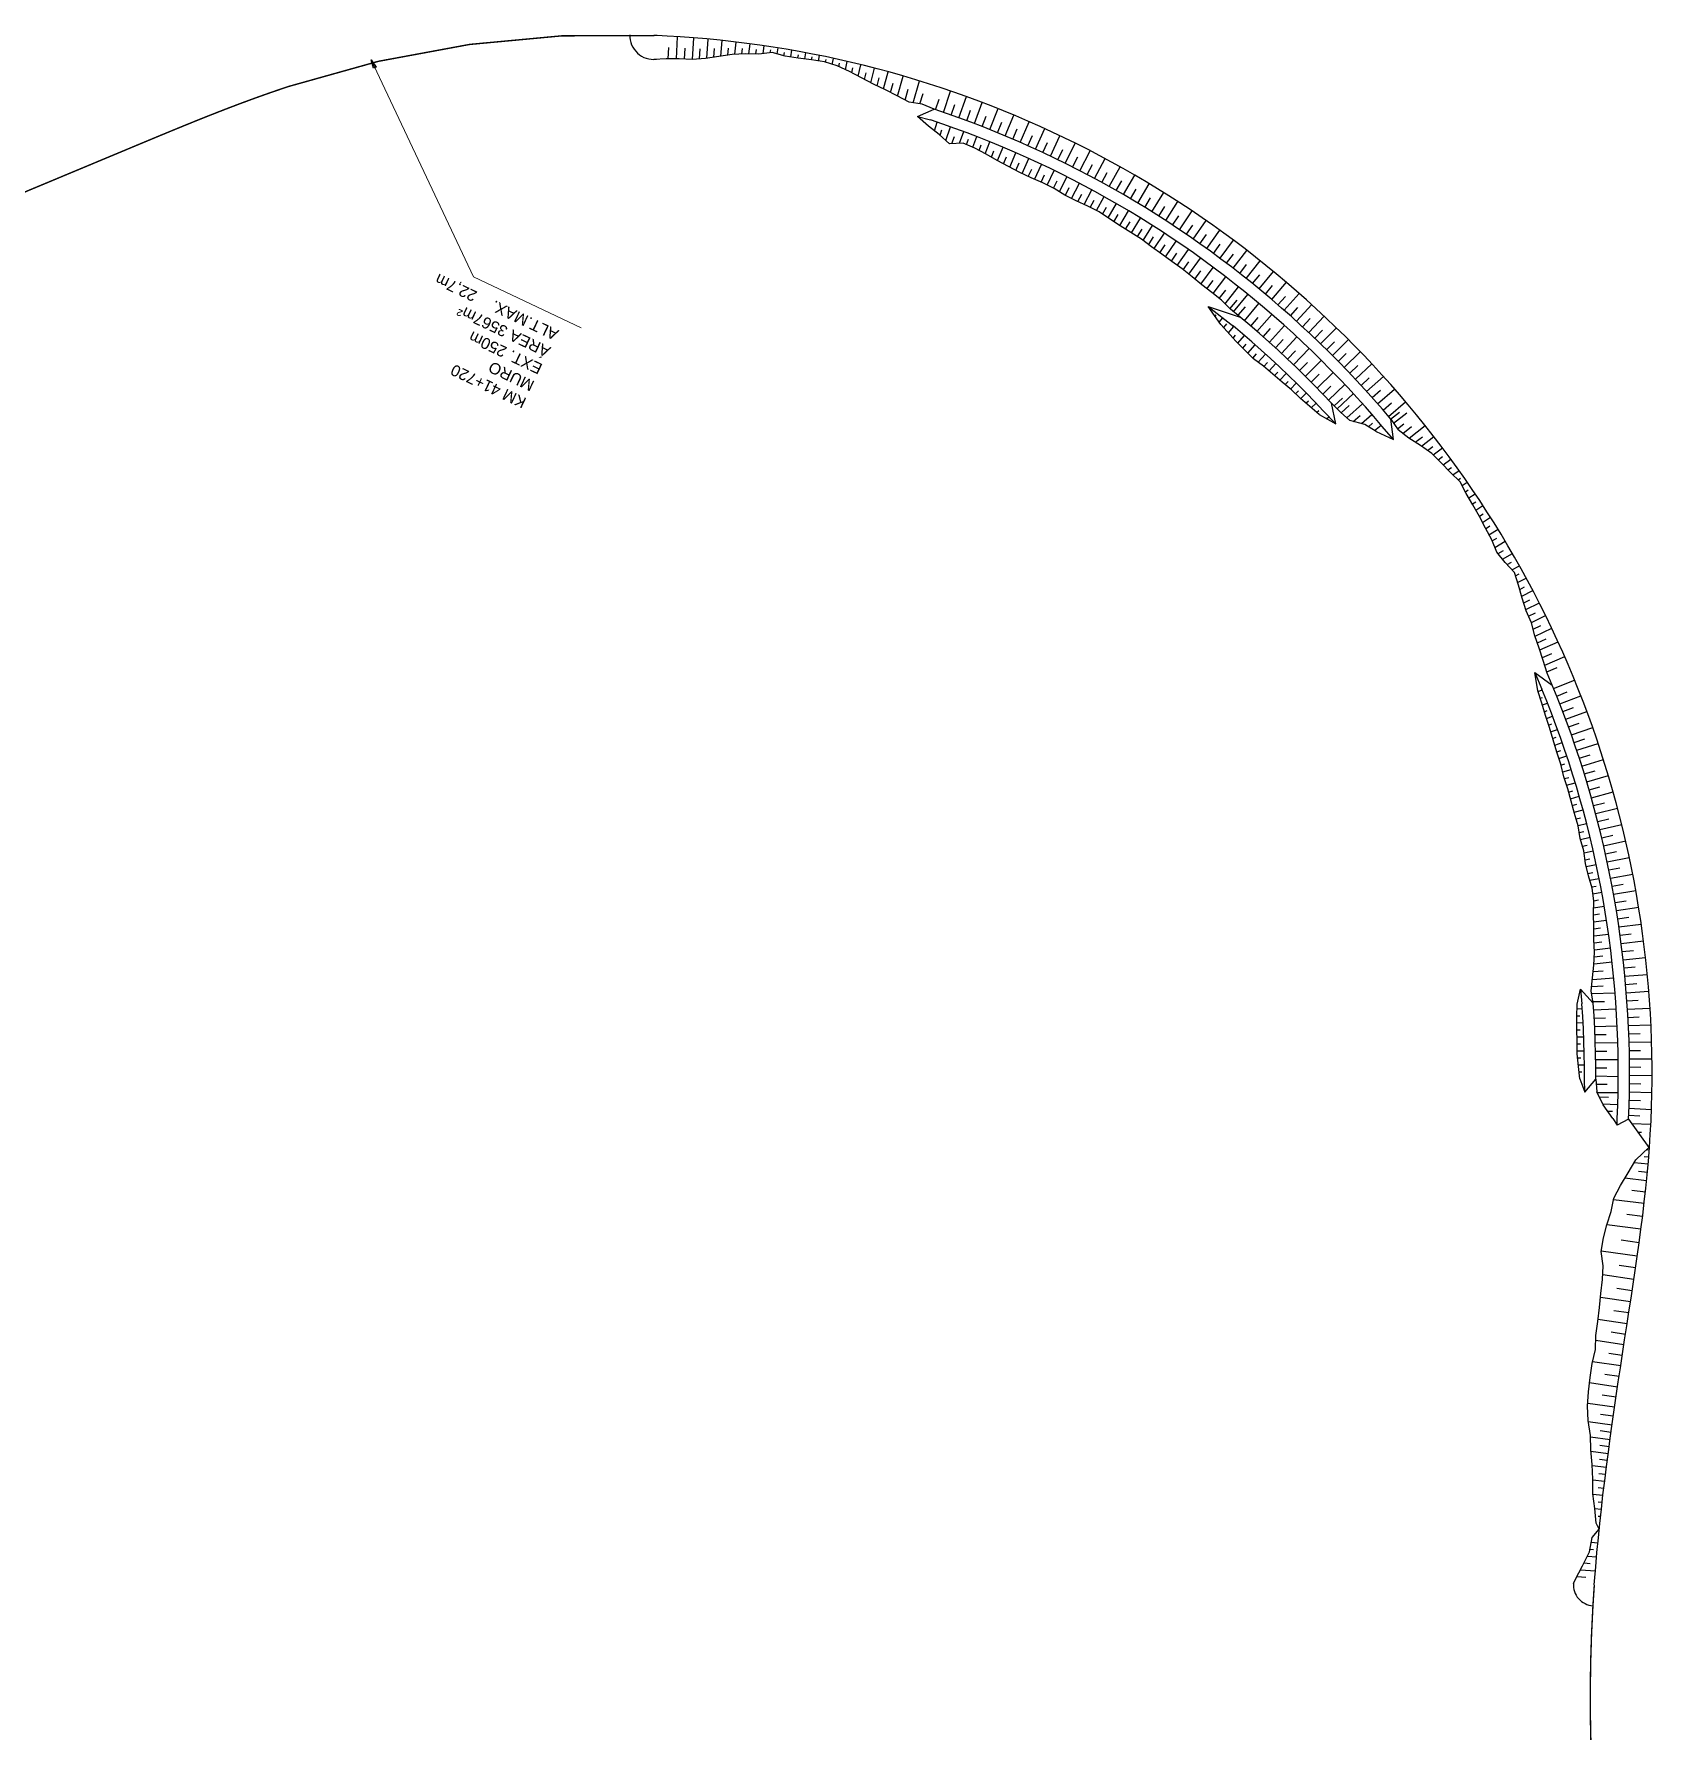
# Model space of a CAD drawing. Header units: metres. Extents: x 288738 to 324331, y 7399322 to 7465117.
# Drawn here: x 320082 to 320657, y 7425577 to 7426179 of the extents above; entities that cross this region are included whole.
import ezdxf

# ---------------------------------------------------------------- set-up
doc = ezdxf.new("R2010")
doc.units = ezdxf.units.M
doc.header["$LTSCALE"] = 10
for name, color, linetype in [('F-HZ-ATERRO-TALUDE', 110, 'Continuous'), ('F-HZ-MUROS', 210, 'Continuous'), ('F-HZ-PIANO-CORTE', 10, 'Continuous'), ('F-HZ-TALUDE', 2, 'Continuous')]:
    doc.layers.add(name, color=color, linetype=linetype)
doc.layers.add('U-HZ-TEXTO-MUROS', color=2, linetype='Continuous', lineweight=0)
doc.styles.add('ARIAL', font='arial.ttf')
doc.styles.add('DIM', font='arial.ttf', dxfattribs={"width": 0.8})
doc.dimstyles.new('U-1_2000', dxfattribs={"dimscale": 2, "dimtxt": 1.5, "dimasz": 0.75, "dimexe": 0.75, "dimexo": 0.75, "dimgap": 0.25, "dimtad": 1, "dimzin": 4, "dimtxsty": 'DIM', "dimblk": 'ARCHTICK', "dimcen": 0.7, "dimdle": 0.75, "dimclrd": 256, "dimclre": 256, "dimclrt": 256, "dimaunit": 1, "dimadec": 3, "dimazin": 2, "dimtfac": 1, "dimtofl": 0, "dimtmove": 0, "dimatfit": 3, "dimldrblk": 'CLOSEDBLANK', "dimfxl": 0, "dimtolj": 1, "dimtzin": 0, "dimlwd": -1, "dimlwe": -1, "dimarcsym": 0})

# ---------------------------------------------------------------- blocks, each defined once
blk = doc.blocks.new('_ArchTick')
at = {"color": 0, "linetype": 'ByBlock', "const_width": 0.15}
blk.add_lwpolyline([(-0.5, -0.5), (0.5, 0.5)], dxfattribs=at)

msp = doc.modelspace()

# ---------------------------------------------------------------- linework, layer by layer
at = {"layer": 'F-HZ-ATERRO-TALUDE', "linetype": 'Continuous', "lineweight": -3}
for p, q in [((320655.467, 7425780.829), (320653.843, 7425780.977)), ((320655.661, 7425783.321), (320654.604, 7425783.412)), ((320655.26, 7425778.337), (320650.262, 7425778.818)), ((320654.998, 7425775.417), (320651.798, 7425775.743)), ((320654.712, 7425772.499), (320646.938, 7425773.332)), ((320654.288, 7425768.431), (320649.524, 7425768.974)), ((320653.832, 7425764.366), (320643.003, 7425765.671)), ((320652.702, 7425755.263), (320640.577, 7425756.872)), ((320653.283, 7425759.813), (320647.643, 7425760.529)), ((320652.056, 7425750.474), (320645.721, 7425751.348)), ((320651.385, 7425745.687), (320638.625, 7425747.504)), ((320650.172, 7425737.401), (320639.127, 7425739.038)), ((320650.784, 7425741.543), (320644.995, 7425742.386)), ((320649.575, 7425733.42), (320644.179, 7425734.23)), ((320648.972, 7425729.44), (320638.359, 7425731.048)), ((320648.382, 7425725.558), (320643.14, 7425726.356)), ((320647.789, 7425721.676), (320637.438, 7425723.255)), ((320646.652, 7425714.206), (320636.692, 7425715.721)), ((320647.22, 7425717.941), (320642.103, 7425718.721)), ((320645.521, 7425706.741), (320635.567, 7425708.239)), ((320646.086, 7425710.474), (320641.264, 7425711.204)), ((320644.961, 7425702.999), (320639.947, 7425703.747)), ((320644.405, 7425699.255), (320634.422, 7425700.73)), ((320643.878, 7425695.676), (320638.953, 7425696.395)), ((320643.359, 7425692.095), (320633.808, 7425693.471)), ((320642.905, 7425688.923), (320638.366, 7425689.568)), ((320642.455, 7425685.75), (320633.992, 7425686.936)), ((320642.095, 7425683.158), (320638.273, 7425683.686)), ((320641.738, 7425680.565), (320634.823, 7425681.508)), ((320641.404, 7425678.088), (320638.143, 7425678.526)), ((320641.072, 7425675.61), (320634.969, 7425676.416)), ((320640.427, 7425670.652), (320635.368, 7425671.297)), ((320640.748, 7425673.131), (320637.961, 7425673.493)), ((320639.805, 7425665.69), (320635.633, 7425666.202)), ((320640.115, 7425668.171), (320637.812, 7425668.459)), ((320639.209, 7425660.726), (320635.663, 7425661.141)), ((320639.506, 7425663.208), (320637.569, 7425663.44)), ((320638.641, 7425655.758), (320636.397, 7425656.008)), ((320638.925, 7425658.242), (320637.479, 7425658.407)), ((320638.372, 7425653.273), (320637.502, 7425653.367))]:
    msp.add_line(p, q, dxfattribs=at)
at = {"layer": 'F-HZ-MUROS', "const_width": 0.5}
for points in [[(320061.881, 7426116.278, 0.0010387), (320067.602, 7426118.629, 0.0005634), (320071.317, 7426120.17, 0.0002817), (320078.711, 7426123.252), (320087.21, 7426126.8), (320117.91, 7426139.614, -0.0002614), (320125.281, 7426142.686, -0.0005229), (320128.949, 7426144.208, -0.0010457), (320135.061, 7426146.722, -0.001307), (320139.937, 7426148.701, -0.0018291), (320145.789, 7426151.033, -0.0020897), (320150.902, 7426153.024, -0.002609), (320156.644, 7426155.199, -0.0028673), (320161.866, 7426157.111, -0.0033794), (320167.555, 7426159.114, -0.0036324), (320172.849, 7426160.895, -0.0902469), (320302.547, 7426178.911, -0.0902469)], [(320648.01, 7425406.67), (320640.496, 7425491.344, -0.0003145), (320639.324, 7425504.643, -0.0006289), (320638.748, 7425511.32, -0.0012577), (320637.83, 7425522.461, -0.001572), (320637.144, 7425531.411, -0.0021996), (320636.4, 7425542.171, -0.0025126), (320635.836, 7425551.628, -0.0031354), (320635.322, 7425562.257, -0.0034444), (320634.98, 7425571.971, -0.0040545), (320634.767, 7425582.548, -0.0043544), (320634.734, 7425592.431, -0.0130348), (320635.626, 7425620.763, -0.0036488), (320636.162, 7425629.027, -0.0036488)]]:
    msp.add_lwpolyline(points, format="xyb", dxfattribs=at)
at = {"layer": 'F-HZ-PIANO-CORTE'}
for p, q in [((320310.32, 7426170.633), (320310.714, 7426178.492)), ((320315.985, 7426170.382), (320316.496, 7426178.093)), ((320321.061, 7426170.834), (320321.61, 7426177.657)), ((320326.062, 7426171.608), (320326.586, 7426177.165)), ((320307.432, 7426170.669), (320307.6, 7426174.666)), ((320313.153, 7426170.523), (320313.379, 7426174.411)), ((320318.519, 7426170.591), (320318.786, 7426174.234)), ((320323.557, 7426171.223), (320323.828, 7426174.319)), ((320328.574, 7426171.984), (320328.823, 7426174.438)), ((320331.083, 7426172.252), (320331.555, 7426176.606)), ((320333.582, 7426172.358), (320333.809, 7426174.329)), ((320336.077, 7426172.397), (320336.515, 7426175.98)), ((320338.569, 7426172.37), (320338.781, 7426174.006)), ((320341.093, 7426172.546), (320341.467, 7426175.286)), ((320343.643, 7426172.85), (320343.791, 7426173.884)), ((320346.095, 7426172.442), (320346.409, 7426174.526)), ((320348.504, 7426171.762), (320348.69, 7426172.944)), ((320350.951, 7426171.335), (320351.34, 7426173.699)), ((320353.406, 7426170.96), (320353.604, 7426172.114)), ((320355.867, 7426170.614), (320356.259, 7426172.806)), ((320358.33, 7426170.266), (320358.523, 7426171.303)), ((320360.784, 7426169.865), (320361.166, 7426171.846)), ((320363.229, 7426169.413), (320363.422, 7426170.38)), ((320365.617, 7426168.688), (320366.059, 7426170.82)), ((320367.983, 7426167.868), (320368.242, 7426169.076)), ((320370.286, 7426166.787), (320370.939, 7426169.728)), ((320372.576, 7426165.682), (320372.975, 7426167.42)), ((320374.849, 7426164.535), (320375.803, 7426168.569)), ((320377.108, 7426163.369), (320377.668, 7426165.667)), ((320379.354, 7426162.181), (320380.65, 7426167.346)), ((320383.861, 7426159.961), (320385.481, 7426166.057)), ((320381.606, 7426161.051), (320382.337, 7426163.879)), ((320386.342, 7426158.708), (320387.246, 7426162.009)), ((320388.809, 7426157.44), (320390.817, 7426164.553)), ((320391.492, 7426155.992), (320392.613, 7426159.839)), ((320394.31, 7426155.031), (320396.644, 7426162.801)), ((320405.074, 7426151.642), (320407.619, 7426159.226)), ((320396.759, 7426154.682), (320397.895, 7426158.37)), ((320402.296, 7426152.586), (320403.537, 7426156.389)), ((320407.844, 7426150.677), (320409.148, 7426154.458)), ((320410.609, 7426149.696), (320413.28, 7426157.237)), ((320416.108, 7426147.651), (320418.903, 7426155.146)), ((320421.575, 7426145.52), (320424.494, 7426152.968)), ((320401.885, 7426145.149), (320402.887, 7426148.161)), ((320413.361, 7426148.682), (320414.728, 7426152.441)), ((320418.847, 7426146.601), (320420.276, 7426150.337)), ((320424.296, 7426144.425), (320425.786, 7426148.137)), ((320427.007, 7426143.305), (320430.05, 7426150.704)), ((320432.403, 7426141), (320435.568, 7426148.348)), ((320403.944, 7426143.51), (320404.598, 7426145.431)), ((320405.938, 7426141.722), (320407.609, 7426146.517)), ((320408.143, 7426140.569), (320409.052, 7426143.121)), ((320410.808, 7426140.695), (320412.307, 7426144.807)), ((320413.281, 7426140.26), (320413.964, 7426142.094)), ((320415.549, 7426139.272), (320416.982, 7426143.032)), ((320419.942, 7426136.943), (320421.631, 7426141.193)), ((320429.708, 7426142.16), (320431.26, 7426145.847)), ((320435.085, 7426139.812), (320436.698, 7426143.472)), ((320437.758, 7426138.603), (320441.044, 7426145.897)), ((320440.424, 7426137.38), (320442.097, 7426141.013)), ((320443.075, 7426136.123), (320446.482, 7426143.361)), ((320417.761, 7426138.14), (320418.535, 7426140.129)), ((320422.115, 7426135.735), (320423.029, 7426137.989)), ((320424.284, 7426134.529), (320426.254, 7426139.288)), ((320426.48, 7426133.398), (320427.516, 7426135.851)), ((320428.669, 7426132.257), (320430.848, 7426137.314)), ((320433.018, 7426129.927), (320435.414, 7426135.277)), ((320445.718, 7426134.851), (320447.452, 7426138.456)), ((320448.353, 7426133.56), (320451.879, 7426140.741)), ((320450.972, 7426132.24), (320452.765, 7426135.816)), ((320453.585, 7426130.906), (320457.23, 7426138.027)), ((320458.773, 7426128.167), (320462.536, 7426135.227)), ((320430.836, 7426131.073), (320431.985, 7426133.687)), ((320435.226, 7426128.845), (320436.456, 7426131.54)), ((320437.472, 7426127.848), (320439.951, 7426133.177)), ((320439.752, 7426126.919), (320440.981, 7426129.512)), ((320441.972, 7426125.862), (320444.459, 7426131.014)), ((320446.281, 7426123.484), (320448.936, 7426128.788)), ((320456.186, 7426129.549), (320458.038, 7426133.094)), ((320461.354, 7426126.772), (320463.264, 7426130.286)), ((320463.918, 7426125.348), (320467.798, 7426132.344)), ((320469.019, 7426122.449), (320473.015, 7426129.38)), ((320444.169, 7426124.757), (320445.437, 7426127.336)), ((320448.388, 7426122.206), (320449.777, 7426124.931)), ((320450.577, 7426121.09), (320453.382, 7426126.5)), ((320455.019, 7426118.979), (320457.796, 7426124.151)), ((320466.473, 7426123.905), (320468.442, 7426127.387)), ((320471.547, 7426120.96), (320473.573, 7426124.409)), ((320474.066, 7426119.457), (320478.176, 7426126.321)), ((320479.066, 7426116.388), (320483.289, 7426123.182)), ((320452.778, 7426119.998), (320454.186, 7426122.667)), ((320457.247, 7426117.929), (320458.618, 7426120.441)), ((320459.454, 7426116.84), (320462.176, 7426121.74)), ((320461.562, 7426115.569), (320462.957, 7426118.04)), ((320463.6, 7426114.18), (320466.523, 7426119.269)), ((320476.575, 7426117.936), (320478.658, 7426121.351)), ((320481.549, 7426114.826), (320483.689, 7426118.205)), ((320484.018, 7426113.241), (320488.353, 7426119.964)), ((320465.646, 7426112.809), (320467.163, 7426115.408)), ((320467.693, 7426111.445), (320470.834, 7426116.737)), ((320469.79, 7426110.166), (320471.382, 7426112.804)), ((320471.887, 7426108.887), (320475.108, 7426114.143)), ((320476.006, 7426106.211), (320479.345, 7426111.488)), ((320486.472, 7426111.634), (320488.668, 7426114.977)), ((320488.917, 7426110.013), (320493.364, 7426116.664)), ((320491.345, 7426108.366), (320493.595, 7426111.673)), ((320493.76, 7426106.701), (320498.316, 7426113.277)), ((320473.961, 7426107.572), (320475.595, 7426110.196)), ((320477.982, 7426104.744), (320479.715, 7426107.441)), ((320479.961, 7426103.288), (320483.544, 7426108.774)), ((320483.986, 7426100.335), (320487.774, 7426105.955)), ((320496.166, 7426105.023), (320498.471, 7426108.292)), ((320498.551, 7426103.315), (320503.215, 7426109.814)), ((320500.926, 7426101.593), (320503.285, 7426104.823)), ((320503.288, 7426099.854), (320508.06, 7426106.274)), ((320481.979, 7426101.817), (320483.822, 7426104.595)), ((320486.032, 7426098.815), (320487.977, 7426101.656)), ((320488.099, 7426097.33), (320492.055, 7426103.014)), ((320492.256, 7426094.173), (320496.398, 7426099.936)), ((320505.631, 7426098.089), (320508.044, 7426101.279)), ((320507.965, 7426096.311), (320512.843, 7426102.652)), ((320512.583, 7426092.693), (320517.566, 7426098.951)), ((320490.208, 7426095.794), (320492.221, 7426098.64)), ((320494.375, 7426092.438), (320496.516, 7426095.367)), ((320496.464, 7426090.665), (320500.905, 7426096.641)), ((320500.823, 7426087.421), (320505.333, 7426093.291)), ((320510.282, 7426094.512), (320512.748, 7426097.662)), ((320514.874, 7426090.86), (320517.391, 7426093.969)), ((320517.144, 7426089.003), (320522.23, 7426095.178)), ((320498.643, 7426089.042), (320500.883, 7426092.007)), ((320503.023, 7426085.647), (320505.318, 7426088.584)), ((320505.089, 7426083.707), (320509.879, 7426089.733)), ((320508.062, 7426080.888), (320513.205, 7426087.016)), ((320519.401, 7426087.129), (320521.97, 7426090.195)), ((320521.648, 7426085.242), (320526.836, 7426091.332)), ((320526.082, 7426081.4), (320531.37, 7426087.403)), ((320500.028, 7426081.368), (320500.338, 7426081.74)), ((320506.805, 7426081.939), (320509.319, 7426085.057)), ((320509.731, 7426079.629), (320512.328, 7426082.67)), ((320511.951, 7426077.715), (320517.094, 7426083.843)), ((320523.87, 7426083.327), (320526.489, 7426086.351)), ((320528.279, 7426079.457), (320530.948, 7426082.437)), ((320530.456, 7426077.49), (320535.843, 7426083.404)), ((320501.521, 7426079.283), (320501.933, 7426079.771)), ((320503.009, 7426077.207), (320504.276, 7426078.687)), ((320504.6, 7426075.264), (320505.727, 7426076.559)), ((320506.261, 7426073.408), (320508.151, 7426075.683)), ((320514.193, 7426075.826), (320516.79, 7426078.868)), ((320516.413, 7426073.913), (320521.661, 7426079.951)), ((320518.618, 7426071.982), (320521.268, 7426074.978)), ((320520.812, 7426070.037), (320526.162, 7426075.985)), ((320532.621, 7426075.511), (320535.339, 7426078.446)), ((320534.768, 7426073.513), (320540.253, 7426079.336)), ((320539.016, 7426069.465), (320544.596, 7426075.197)), ((320507.929, 7426071.543), (320508.783, 7426072.555)), ((320509.618, 7426069.709), (320511.973, 7426072.459)), ((320511.352, 7426067.935), (320512.577, 7426069.343)), ((320513.111, 7426066.192), (320515.748, 7426069.181)), ((320522.983, 7426068.068), (320525.683, 7426071.018)), ((320525.139, 7426066.082), (320530.591, 7426071.937)), ((320536.898, 7426071.494), (320539.664, 7426074.384)), ((320541.111, 7426067.412), (320543.925, 7426070.254)), ((320543.191, 7426065.344), (320548.866, 7426070.982)), ((320514.884, 7426064.47), (320516.253, 7426065.997)), ((320516.858, 7426062.97), (320519.476, 7426065.849)), ((320518.861, 7426061.496), (320520.093, 7426062.832)), ((320527.283, 7426064.083), (320530.034, 7426066.987)), ((320529.403, 7426062.059), (320534.955, 7426067.819)), ((320531.509, 7426060.02), (320534.309, 7426062.876)), ((320533.602, 7426057.968), (320539.252, 7426063.632)), ((320545.26, 7426063.264), (320548.121, 7426066.06)), ((320547.303, 7426061.158), (320553.071, 7426066.702)), ((320520.716, 7426059.86), (320523.156, 7426062.464)), ((320522.588, 7426058.239), (320523.783, 7426059.496)), ((320524.495, 7426056.651), (320526.787, 7426059.027)), ((320535.67, 7426055.89), (320538.519, 7426058.698)), ((320537.724, 7426053.799), (320543.47, 7426059.365)), ((320549.334, 7426059.042), (320552.241, 7426061.789)), ((320551.349, 7426056.91), (320557.208, 7426062.357)), ((320553.341, 7426054.756), (320556.293, 7426057.455)), ((320555.321, 7426052.592), (320561.27, 7426057.941)), ((320526.402, 7426055.061), (320527.492, 7426056.174)), ((320528.311, 7426053.468), (320530.368, 7426055.538)), ((320530.1, 7426051.752), (320531.118, 7426052.761)), ((320531.862, 7426050.008), (320533.899, 7426051.998)), ((320539.765, 7426051.695), (320542.662, 7426054.453)), ((320541.779, 7426049.566), (320547.62, 7426055.032)), ((320544.861, 7426046.408), (320550.702, 7426051.875)), ((320557.281, 7426050.409), (320560.277, 7426053.059)), ((320559.221, 7426048.209), (320565.258, 7426053.458)), ((320533.781, 7426048.414), (320534.71, 7426049.309)), ((320535.692, 7426046.808), (320537.374, 7426048.402)), ((320537.578, 7426045.172), (320538.335, 7426045.879)), ((320543.82, 7426047.461), (320546.717, 7426050.22)), ((320546.243, 7426045.043), (320549.139, 7426047.654)), ((320548.305, 7426043.198), (320553.913, 7426048.173)), ((320561.15, 7426045.998), (320564.19, 7426048.598)), ((320563.053, 7426043.766), (320569.176, 7426048.915)), ((320563.865, 7426042.813), (320566.948, 7426045.289)), ((320564.925, 7426041.314), (320569.584, 7426044.997)), ((320541.129, 7426042.915), (320541.913, 7426043.649)), ((320550.579, 7426041.937), (320553.076, 7426044.12)), ((320553.471, 7426041.192), (320557.22, 7426044.423)), ((320555.965, 7426040.076), (320557.408, 7426041.302)), ((320558.186, 7426038.711), (320560.474, 7426040.626)), ((320566.338, 7426039.298), (320568.593, 7426041.056)), ((320568.237, 7426037.658), (320571.319, 7426040.133)), ((320570.405, 7426035.967), (320576.119, 7426040.484)), ((320572.59, 7426034.564), (320575.129, 7426036.542)), ((320574.772, 7426033.144), (320579.21, 7426036.554)), ((320576.892, 7426031.662), (320578.812, 7426033.116)), ((320578.929, 7426030.105), (320582.248, 7426032.583)), ((320580.734, 7426028.365), (320582.24, 7426029.472)), ((320582.5, 7426026.589), (320585.232, 7426028.571)), ((320584.201, 7426024.761), (320585.452, 7426025.655)), ((320585.965, 7426022.972), (320588.161, 7426024.519)), ((320587.793, 7426021.22), (320588.7, 7426021.849)), ((320589.216, 7426019.183), (320591.036, 7426020.428)), ((320590.378, 7426016.97), (320591.416, 7426017.67)), ((320591.614, 7426014.811), (320593.854, 7426016.298)), ((320592.877, 7426012.672), (320594.062, 7426013.447)), ((320594.125, 7426010.526), (320596.617, 7426012.131)), ((320595.37, 7426008.379), (320596.676, 7426009.208)), ((320596.459, 7426006.137), (320599.323, 7426007.926)), ((320597.544, 7426003.897), (320599.102, 7426004.856)), ((320598.741, 7426001.729), (320601.972, 7426003.686)), ((320599.902, 7425999.541), (320601.59, 7426000.548)), ((320600.885, 7425997.251), (320604.564, 7425999.41)), ((320602.027, 7425995.058), (320603.933, 7425996.159)), ((320603.581, 7425993.101), (320607.097, 7425995.099)), ((320605.202, 7425991.175), (320606.772, 7425992.053)), ((320606.927, 7425989.3), (320609.572, 7425990.755)), ((320608.178, 7425987.158), (320609.483, 7425987.864)), ((320608.948, 7425984.759), (320611.988, 7425986.377)), ((320609.679, 7425982.347), (320611.425, 7425983.261)), ((320610.385, 7425979.929), (320614.344, 7425981.968)), ((320611.132, 7425977.54), (320613.314, 7425978.645)), ((320611.894, 7425975.165), (320616.641, 7425977.527)), ((320612.839, 7425972.885), (320615.3, 7425974.088)), ((320613.822, 7425970.626), (320618.878, 7425973.055)), ((320614.472, 7425968.211), (320617.219, 7425969.508)), ((320615.108, 7425965.797), (320621.052, 7425968.552)), ((320615.982, 7425963.339), (320619.078, 7425964.746)), ((320616.836, 7425960.875), (320623.286, 7425963.75)), ((320617.706, 7425958.163), (320621.091, 7425959.64)), ((320618.557, 7425955.449), (320625.644, 7425958.474)), ((320619.281, 7425953.1), (320622.963, 7425954.641)), ((320621.724, 7425947.23), (320629.158, 7425950.186)), ((320616.2, 7425946.082), (320617.639, 7425946.659)), ((320616.964, 7425943.708), (320617.772, 7425944.026)), ((320622.829, 7425944.512), (320626.558, 7425945.959)), ((320623.903, 7425941.782), (320631.385, 7425944.615)), ((320617.717, 7425941.333), (320619.513, 7425942.024)), ((320618.444, 7425938.951), (320619.434, 7425939.323)), ((320619.179, 7425936.573), (320621.323, 7425937.363)), ((320624.963, 7425939.046), (320628.715, 7425940.432)), ((320625.997, 7425936.301), (320633.525, 7425939.01)), ((320619.924, 7425934.202), (320621.064, 7425934.613)), ((320620.647, 7425931.825), (320623.068, 7425932.677)), ((320627.007, 7425933.546), (320630.782, 7425934.87)), ((320628.002, 7425930.787), (320635.573, 7425933.371)), ((320621.356, 7425929.445), (320622.638, 7425929.886)), ((320622.106, 7425927.08), (320624.747, 7425927.968)), ((320622.868, 7425924.72), (320624.218, 7425925.164)), ((320628.965, 7425928.016), (320632.762, 7425929.276)), ((320629.91, 7425925.238), (320637.522, 7425927.696)), ((320623.6, 7425922.351), (320626.361, 7425923.236)), ((320624.315, 7425919.977), (320625.732, 7425920.42)), ((320624.924, 7425917.572), (320627.909, 7425918.481)), ((320630.838, 7425922.455), (320634.654, 7425923.652)), ((320631.731, 7425919.66), (320639.383, 7425921.992)), ((320632.609, 7425916.861), (320636.445, 7425917.996)), ((320625.57, 7425915.179), (320627.115, 7425915.638)), ((320626.308, 7425912.815), (320629.39, 7425913.706)), ((320633.466, 7425914.055), (320641.156, 7425916.26)), ((320634.293, 7425911.24), (320638.146, 7425912.311)), ((320627.014, 7425910.44), (320628.56, 7425910.876)), ((320627.684, 7425908.056), (320630.805, 7425908.91)), ((320628.334, 7425905.666), (320629.91, 7425906.085)), ((320635.104, 7425908.421), (320642.83, 7425910.499)), ((320635.888, 7425905.594), (320639.759, 7425906.601)), ((320628.973, 7425903.274), (320632.153, 7425904.096)), ((320629.673, 7425900.896), (320631.235, 7425901.288)), ((320636.648, 7425902.76), (320644.407, 7425904.71)), ((320637.393, 7425899.923), (320641.281, 7425900.866)), ((320630.387, 7425898.521), (320633.434, 7425899.263)), ((320630.808, 7425896.075), (320632.425, 7425896.456)), ((320631.259, 7425893.638), (320634.644, 7425894.411)), ((320638.104, 7425897.076), (320645.894, 7425898.898)), ((320638.797, 7425894.226), (320642.7, 7425895.104)), ((320631.97, 7425891.261), (320633.594, 7425891.619)), ((320632.561, 7425888.855), (320635.784, 7425889.543)), ((320639.472, 7425891.37), (320647.291, 7425893.062)), ((320640.113, 7425888.507), (320644.029, 7425889.321)), ((320632.875, 7425886.392), (320634.602, 7425886.747)), ((320633.3, 7425883.953), (320636.857, 7425884.66)), ((320633.852, 7425881.54), (320635.611, 7425881.876)), ((320640.738, 7425885.641), (320648.584, 7425887.204)), ((320641.339, 7425882.769), (320645.268, 7425883.518)), ((320634.507, 7425879.145), (320637.862, 7425879.762)), ((320635.221, 7425876.757), (320636.782, 7425877.033)), ((320641.912, 7425879.892), (320649.782, 7425881.325)), ((320642.469, 7425877.012), (320646.411, 7425877.696)), ((320635.645, 7425874.317), (320638.798, 7425874.85)), ((320635.912, 7425869.346), (320639.666, 7425869.926)), ((320635.997, 7425871.865), (320637.622, 7425872.128)), ((320642.996, 7425874.125), (320650.889, 7425875.428)), ((320643.501, 7425871.235), (320647.453, 7425871.854)), ((320635.835, 7425866.836), (320637.958, 7425867.148)), ((320635.904, 7425864.352), (320640.466, 7425864.991)), ((320643.99, 7425868.342), (320651.904, 7425869.515)), ((320644.443, 7425865.444), (320648.404, 7425865.997)), ((320635.961, 7425861.871), (320638.402, 7425862.195)), ((320635.99, 7425859.391), (320641.196, 7425860.044)), ((320644.879, 7425862.542), (320652.811, 7425863.584)), ((320645.294, 7425859.638), (320649.265, 7425860.126)), ((320636.057, 7425856.92), (320638.796, 7425857.244)), ((320636.15, 7425851.983), (320639.155, 7425852.295)), ((320636.166, 7425854.456), (320641.858, 7425855.088)), ((320645.678, 7425856.729), (320653.626, 7425857.639)), ((320646.046, 7425853.819), (320650.023, 7425854.241)), ((320635.783, 7425846.678), (320639.267, 7425846.986)), ((320636.061, 7425849.506), (320642.451, 7425850.124)), ((320646.386, 7425850.904), (320654.348, 7425851.683)), ((320646.7, 7425847.987), (320650.684, 7425848.344)), ((320646.999, 7425845.069), (320654.973, 7425845.716)), ((320635.23, 7425841.386), (320639.247, 7425841.68)), ((320635.475, 7425843.856), (320643.038, 7425844.464)), ((320647.265, 7425842.147), (320651.254, 7425842.438)), ((320647.51, 7425839.223), (320655.493, 7425839.739)), ((320635.229, 7425838.952), (320643.499, 7425839.216)), ((320635.815, 7425836.037), (320639.814, 7425836.131)), ((320647.738, 7425836.298), (320651.731, 7425836.523)), ((320647.93, 7425833.37), (320655.921, 7425833.754)), ((320629.91, 7425831.003), (320630.979, 7425831.05)), ((320629.949, 7425828.519), (320632.183, 7425828.6)), ((320629.982, 7425833.494), (320631.884, 7425833.591)), ((320635.924, 7425833.108), (320643.914, 7425833.499)), ((320636.105, 7425830.182), (320640.102, 7425830.343)), ((320648.107, 7425830.442), (320652.103, 7425830.601)), ((320648.259, 7425827.512), (320656.255, 7425827.764)), ((320630.002, 7425826.036), (320631.157, 7425826.07)), ((320630.046, 7425823.554), (320632.41, 7425823.605)), ((320636.258, 7425827.254), (320644.254, 7425827.509)), ((320636.384, 7425824.325), (320640.383, 7425824.418)), ((320648.382, 7425824.58), (320652.381, 7425824.673)), ((320648.489, 7425821.648), (320656.488, 7425821.769)), ((320630.085, 7425821.073), (320631.292, 7425821.09)), ((320630.112, 7425818.591), (320632.566, 7425818.608)), ((320630.241, 7425816.109), (320631.428, 7425816.109)), ((320636.493, 7425821.395), (320644.492, 7425821.514)), ((320636.571, 7425818.464), (320640.571, 7425818.49)), ((320648.566, 7425818.715), (320652.566, 7425818.742)), ((320648.62, 7425815.782), (320656.619, 7425815.77)), ((320630.451, 7425813.626), (320632.651, 7425813.608)), ((320630.726, 7425811.138), (320631.693, 7425811.123)), ((320636.624, 7425815.533), (320644.623, 7425815.515)), ((320636.659, 7425812.601), (320640.658, 7425812.559)), ((320636.661, 7425809.67), (320644.66, 7425809.516)), ((320648.658, 7425812.848), (320652.658, 7425812.809)), ((320648.659, 7425809.914), (320656.657, 7425809.771)), ((320636.74, 7425806.739), (320640.739, 7425806.764)), ((320637.119, 7425803.807), (320644.605, 7425803.79)), ((320648.607, 7425804.046), (320656.602, 7425803.771)), ((320648.643, 7425806.98), (320652.642, 7425806.875)), ((320637.86, 7425802.288), (320641.21, 7425802.152)), ((320639.086, 7425799.775), (320644.497, 7425799.517)), ((320648.453, 7425798.179), (320656.443, 7425797.773)), ((320648.538, 7425801.113), (320652.534, 7425800.942)), ((320640.873, 7425797.212), (320642.64, 7425797.115)), ((320648.359, 7425795.733), (320652.353, 7425795.504)), ((320649.384, 7425792.763), (320656.318, 7425792.524)), ((320651.553, 7425789.725), (320652.946, 7425789.666)), ((320634.618, 7425641.72), (320635.904, 7425641.603)), ((320635.048, 7425644.2), (320637.424, 7425643.974)), ((320632.523, 7425636.86), (320634.637, 7425636.682)), ((320633.71, 7425639.281), (320636.967, 7425638.995)), ((320630.02, 7425632.002), (320633.185, 7425631.761)), ((320631.289, 7425634.434), (320636.547, 7425634.012))]:
    msp.add_line(p, q, dxfattribs=at)
at = {"layer": 'F-HZ-TALUDE', "linetype": 'Continuous', "lineweight": -3}
for points in [[(320638.103, 7425650.787), (320638.654, 7425655.875), (320639.235, 7425660.951), (320639.844, 7425666.015), (320640.479, 7425671.066), (320641.137, 7425676.107), (320641.815, 7425681.136), (320642.511, 7425686.153), (320643.223, 7425691.16), (320643.948, 7425696.156), (320644.683, 7425701.142), (320645.427, 7425706.118), (320646.178, 7425711.084), (320646.931, 7425716.04), (320647.684, 7425720.988), (320648.438, 7425725.925), (320649.186, 7425730.847), (320649.928, 7425735.756), (320650.655, 7425740.651), (320651.364, 7425745.534), (320652.047, 7425750.406), (320652.702, 7425755.267), (320653.322, 7425760.117), (320653.902, 7425764.957), (320654.439, 7425769.788), (320654.925, 7425774.608), (320655.358, 7425779.419), (320655.731, 7425784.22), (320656.041, 7425789.01), (320656.288, 7425793.789), (320656.473, 7425798.555), (320656.596, 7425803.311), (320656.657, 7425808.067), (320656.657, 7425812.821), (320656.596, 7425817.575), (320656.474, 7425822.326), (320656.29, 7425827.075), (320656.045, 7425831.819), (320655.74, 7425836.559), (320655.373, 7425841.294), (320654.945, 7425846.023), (320654.457, 7425850.745), (320653.908, 7425855.459), (320653.299, 7425860.165), (320652.629, 7425864.862), (320651.899, 7425869.549), (320651.109, 7425874.226), (320650.258, 7425878.891), (320649.349, 7425883.544), (320648.379, 7425888.183), (320647.35, 7425892.81), (320646.262, 7425897.422), (320645.116, 7425902.019), (320643.91, 7425906.599), (320642.646, 7425911.164), (320641.323, 7425915.711), (320639.942, 7425920.24), (320638.504, 7425924.75), (320637.008, 7425929.241), (320635.455, 7425933.711), (320633.845, 7425938.16), (320632.178, 7425942.588), (320630.454, 7425946.994), (320628.675, 7425951.376), (320626.839, 7425955.735), (320624.948, 7425960.069), (320623.002, 7425964.378), (320621.002, 7425968.661), (320618.946, 7425972.918), (320616.837, 7425977.147), (320614.673, 7425981.349), (320612.457, 7425985.522), (320610.187, 7425989.665), (320607.865, 7425993.779), (320605.49, 7425997.863), (320603.063, 7426001.915), (320600.585, 7426005.936), (320598.056, 7426009.924), (320595.477, 7426013.879), (320592.847, 7426017.8), (320590.167, 7426021.687), (320587.438, 7426025.54), (320584.66, 7426029.356), (320581.834, 7426033.137), (320578.96, 7426036.88), (320576.038, 7426040.587), (320573.069, 7426044.255), (320570.054, 7426047.885), (320566.992, 7426051.476), (320563.885, 7426055.027), (320560.734, 7426058.538), (320557.537, 7426062.008), (320554.297, 7426065.437), (320551.013, 7426068.824), (320547.686, 7426072.169), (320544.317, 7426075.471), (320540.906, 7426078.729), (320537.453, 7426081.943), (320533.96, 7426085.113), (320530.427, 7426088.238), (320526.853, 7426091.317), (320523.241, 7426094.35), (320519.591, 7426097.337), (320515.902, 7426100.277), (320512.176, 7426103.169), (320508.414, 7426106.014), (320504.615, 7426108.81), (320500.781, 7426111.558), (320496.912, 7426114.256), (320493.009, 7426116.905), (320489.072, 7426119.503), (320485.102, 7426122.051), (320481.1, 7426124.548), (320477.066, 7426126.994), (320473.001, 7426129.388), (320468.905, 7426131.73), (320464.78, 7426134.019), (320460.625, 7426136.256), (320456.442, 7426138.439), (320452.231, 7426140.569), (320447.993, 7426142.644), (320443.729, 7426144.666), (320439.438, 7426146.633), (320435.123, 7426148.545), (320430.783, 7426150.401), (320426.42, 7426152.202), (320422.033, 7426153.947), (320417.624, 7426155.636), (320413.194, 7426157.269), (320408.742, 7426158.845), (320404.27, 7426160.364), (320399.779, 7426161.825), (320395.269, 7426163.229), (320390.741, 7426164.576), (320386.196, 7426165.864), (320381.634, 7426167.094), (320377.056, 7426168.266), (320372.463, 7426169.379), (320367.855, 7426170.433), (320363.234, 7426171.428), (320358.6, 7426172.364), (320353.954, 7426173.241), (320349.296, 7426174.058), (320344.627, 7426174.815), (320339.949, 7426175.513), (320335.261, 7426176.15), (320330.565, 7426176.728), (320325.861, 7426177.245), (320321.15, 7426177.701), (320316.434, 7426178.098), (320311.711, 7426178.434), (320306.984, 7426178.709), (320303.44, 7426178.875), (320302.253, 7426178.923)], [(320397.528, 7426154.573), (320392.901, 7426155.232), (320388.74, 7426157.477), (320384.528, 7426159.639), (320380.264, 7426161.7), (320376.018, 7426163.946), (320371.723, 7426166.112), (320367.371, 7426168.155), (320362.855, 7426169.527), (320358.214, 7426170.285), (320353.557, 7426170.937), (320348.913, 7426171.646), (320344.354, 7426172.934), (320339.533, 7426172.36), (320334.817, 7426172.41), (320330.088, 7426172.21), (320325.331, 7426171.499), (320320.601, 7426170.763), (320315.924, 7426170.377), (320311.297, 7426170.621), (320306.664, 7426170.679)], [(320560.84, 7426040.196), (320557.88, 7426043.668), (320554.876, 7426047.101), (320551.828, 7426050.495), (320548.738, 7426053.849), (320545.605, 7426057.164), (320542.429, 7426060.438), (320539.213, 7426063.672), (320535.955, 7426066.863), (320532.657, 7426070.013), (320529.319, 7426073.121), (320525.942, 7426076.185), (320522.526, 7426079.206), (320519.071, 7426082.183), (320515.579, 7426085.115), (320512.05, 7426088.003), (320508.484, 7426090.845), (320504.882, 7426093.641), (320501.244, 7426096.392), (320497.572, 7426099.095), (320493.865, 7426101.751), (320490.125, 7426104.36), (320486.351, 7426106.921), (320482.545, 7426109.433), (320478.707, 7426111.897), (320474.838, 7426114.311), (320470.938, 7426116.676), (320467.008, 7426118.991), (320463.049, 7426121.256), (320459.061, 7426123.47), (320455.044, 7426125.632), (320451, 7426127.744), (320446.93, 7426129.803), (320442.832, 7426131.811), (320438.71, 7426133.766), (320434.562, 7426135.668), (320430.39, 7426137.517), (320426.195, 7426139.313), (320421.977, 7426141.055), (320417.736, 7426142.743), (320413.474, 7426144.377), (320409.19, 7426145.956), (320404.887, 7426147.481), (320400.564, 7426148.95)], [(320563.911, 7426042.759), (320560.918, 7426046.27), (320557.879, 7426049.743), (320554.797, 7426053.176), (320551.671, 7426056.569), (320548.502, 7426059.922), (320545.291, 7426063.234), (320542.037, 7426066.504), (320538.742, 7426069.733), (320535.407, 7426072.918), (320532.03, 7426076.061), (320528.614, 7426079.161), (320525.159, 7426082.216), (320521.665, 7426085.227), (320518.133, 7426088.194), (320514.563, 7426091.114), (320510.956, 7426093.989), (320507.313, 7426096.817), (320503.634, 7426099.599), (320499.92, 7426102.333), (320496.17, 7426105.02), (320492.387, 7426107.659), (320488.57, 7426110.249), (320484.721, 7426112.79), (320480.839, 7426115.282), (320476.925, 7426117.724), (320472.981, 7426120.115), (320469.006, 7426122.457), (320465.001, 7426124.747), (320460.967, 7426126.986), (320456.904, 7426129.173), (320452.814, 7426131.309), (320448.697, 7426133.392), (320444.553, 7426135.422), (320440.383, 7426137.399), (320436.188, 7426139.323), (320431.968, 7426141.193), (320427.724, 7426143.009), (320423.458, 7426144.771), (320419.168, 7426146.478), (320414.857, 7426148.13), (320410.525, 7426149.727), (320406.172, 7426151.269), (320401.799, 7426152.755)], [(320506.993, 7426081.745), (320503.863, 7426084.97), (320500.388, 7426087.772), (320496.778, 7426090.399), (320493.366, 7426093.294), (320489.858, 7426096.07), (320486.224, 7426098.673), (320482.631, 7426101.342), (320479.011, 7426103.981), (320475.407, 7426106.656), (320471.622, 7426109.054), (320467.792, 7426111.379), (320464.056, 7426113.869), (320460.336, 7426116.404), (320456.308, 7426118.393), (320452.218, 7426120.253), (320448.225, 7426122.289), (320444.39, 7426124.646), (320440.38, 7426126.663), (320436.22, 7426128.358), (320432.19, 7426130.333), (320428.235, 7426132.495), (320424.228, 7426134.558), (320420.267, 7426136.765), (320416.282, 7426138.952), (320412.139, 7426140.758), (320407.27, 7426140.528), (320403.634, 7426143.789), (320399.845, 7426146.736)], [(320538.509, 7426044.365), (320535.185, 7426047.247), (320531.804, 7426050.057), (320528.708, 7426053.137), (320525.346, 7426055.942), (320521.987, 7426058.739), (320518.718, 7426061.622), (320515.171, 7426064.192), (320512.046, 7426067.226), (320509.06, 7426070.28), (320503.601, 7426076.381)], [(320539.938, 7426045.69), (320536.912, 7426048.891), (320533.846, 7426052.052), (320530.74, 7426055.174), (320527.594, 7426058.256), (320524.409, 7426061.298), (320521.185, 7426064.298), (320517.924, 7426067.257), (320514.625, 7426070.174), (320511.289, 7426073.048), (320507.916, 7426075.88)], [(320542.871, 7426048.41), (320539.81, 7426051.649), (320536.707, 7426054.848), (320533.564, 7426058.007), (320530.381, 7426061.125), (320527.158, 7426064.203), (320523.896, 7426067.239), (320520.596, 7426070.233), (320517.258, 7426073.185), (320513.883, 7426076.093), (320510.471, 7426078.958)], [(320558.689, 7426038.401), (320554.64, 7426040.891), (320549.363, 7426042.25), (320546.017, 7426045.246)], [(320619.423, 7425952.641), (320618.052, 7425957.086), (320616.629, 7425961.522), (320615.068, 7425965.908), (320613.882, 7425970.487), (320612.024, 7425974.76), (320610.582, 7425979.252), (320609.248, 7425983.824), (320607.793, 7425988.359), (320604.531, 7425991.903), (320601.594, 7425995.603), (320599.736, 7425999.926), (320597.476, 7426004.021), (320595.437, 7426008.264), (320593.086, 7426012.32), (320590.699, 7426016.36), (320588.504, 7426020.54), (320585.052, 7426023.847), (320581.839, 7426027.299), (320578.431, 7426030.586), (320574.424, 7426033.387), (320570.291, 7426036.04), (320566.567, 7426038.972)], [(320648.303, 7425794.277), (320648.483, 7425798.945), (320648.601, 7425803.596), (320648.659, 7425808.247), (320648.658, 7425812.898), (320648.596, 7425817.547), (320648.475, 7425822.194), (320648.294, 7425826.837), (320648.053, 7425831.478), (320647.752, 7425836.114), (320647.392, 7425840.744), (320646.972, 7425845.369), (320646.493, 7425849.987), (320645.955, 7425854.597), (320645.357, 7425859.199), (320644.701, 7425863.793), (320643.985, 7425868.376), (320643.211, 7425872.95), (320642.378, 7425877.512), (320641.487, 7425882.062), (320640.538, 7425886.599), (320639.53, 7425891.123), (320638.465, 7425895.633), (320637.342, 7425900.128), (320636.162, 7425904.608), (320634.924, 7425909.071), (320633.629, 7425913.518), (320632.278, 7425917.947), (320630.87, 7425922.357), (320629.406, 7425926.748), (320627.886, 7425931.119), (320626.31, 7425935.47), (320624.679, 7425939.8), (320622.993, 7425944.108), (320621.252, 7425948.393)], [(320635.083, 7425839.896), (320635.532, 7425844.43), (320636.042, 7425848.992), (320636.207, 7425853.541), (320636.006, 7425858.062), (320635.952, 7425862.613), (320635.826, 7425867.167), (320636.008, 7425871.786), (320635.363, 7425876.284), (320634.053, 7425880.661), (320633.042, 7425885.085), (320632.466, 7425889.6), (320631.164, 7425893.959), (320630.411, 7425898.443), (320629.102, 7425902.794), (320627.931, 7425907.177), (320626.704, 7425911.544), (320625.353, 7425915.875), (320624.239, 7425920.278), (320622.902, 7425924.615), (320621.508, 7425928.935), (320620.21, 7425933.292), (320618.847, 7425937.631), (320617.517, 7425941.99), (320616.12, 7425946.331)], [(320644.311, 7425794.521), (320644.487, 7425799.139), (320644.603, 7425803.739), (320644.66, 7425808.338), (320644.658, 7425812.936), (320644.596, 7425817.533), (320644.475, 7425822.127), (320644.295, 7425826.719), (320644.056, 7425831.307), (320643.758, 7425835.891), (320643.401, 7425840.469), (320642.986, 7425845.042), (320642.511, 7425849.608), (320641.978, 7425854.166), (320641.386, 7425858.717), (320640.736, 7425863.258), (320640.028, 7425867.79), (320639.262, 7425872.312), (320638.438, 7425876.822), (320637.556, 7425881.321), (320636.617, 7425885.807), (320635.62, 7425890.28), (320634.566, 7425894.739), (320633.455, 7425899.183), (320632.288, 7425903.612), (320631.063, 7425908.025), (320629.783, 7425912.421), (320628.446, 7425916.8), (320627.053, 7425921.16), (320625.605, 7425925.502), (320624.102, 7425929.824), (320622.543, 7425934.125), (320620.93, 7425938.406), (320619.262, 7425942.665), (320617.54, 7425946.901)], [(320631.02, 7425808.646), (320630.498, 7425813.071), (320630.124, 7425817.482), (320630.076, 7425821.888), (320629.997, 7425826.295), (320629.901, 7425830.702), (320630.029, 7425835.125)], [(320632.663, 7425808.608), (320632.658, 7425813.05), (320632.596, 7425817.49), (320632.477, 7425821.928), (320632.301, 7425826.363), (320632.067, 7425830.795), (320631.777, 7425835.222)], [(320636.662, 7425808.518), (320636.658, 7425813.012), (320636.596, 7425817.504), (320636.477, 7425821.995), (320636.299, 7425826.482), (320636.064, 7425830.966), (320635.771, 7425835.445)], [(320642.779, 7425794.615), (320639.273, 7425799.393), (320637.021, 7425804.009)], [(320636.866, 7425650.917), (320636.386, 7425656.127), (320635.63, 7425661.374), (320635.633, 7425666.532), (320635.344, 7425671.724), (320634.928, 7425676.93), (320634.809, 7425682.094), (320633.921, 7425687.359), (320633.751, 7425692.52), (320634.058, 7425697.603), (320634.644, 7425702.633), (320635.42, 7425707.621), (320636.585, 7425712.537), (320636.754, 7425717.59), (320637.356, 7425722.564), (320637.942, 7425727.523), (320638.525, 7425732.458), (320639.018, 7425737.382), (320639.341, 7425742.305), (320638.601, 7425747.353), (320639.368, 7425752.156), (320640.578, 7425756.875), (320642.097, 7425761.537), (320643.129, 7425766.246), (320645.399, 7425770.798), (320648.139, 7425775.309), (320650.88, 7425779.839), (320655.468, 7425784.242)], [(320636.162, 7425629.027), (320636.257, 7425630.317), (320636.66, 7425635.452), (320637.103, 7425640.576), (320637.585, 7425645.688), (320638.103, 7425650.787)], [(320628.772, 7425629.559), (320629.405, 7425630.825), (320632.021, 7425635.835), (320634.461, 7425640.815), (320635.343, 7425645.907)]]:
    msp.add_lwpolyline(points, dxfattribs=at)
at = {"layer": 'F-HZ-TALUDE'}
for points in [[(320306.664, 7426170.679), (320302.266, 7426170.428)], [(320395.909, 7426150.226), (320401.799, 7426152.755), (320397.528, 7426154.573)], [(320399.845, 7426146.736), (320395.909, 7426150.226), (320400.564, 7426148.95)], [(320503.601, 7426076.381), (320499.042, 7426082.744), (320508.151, 7426075.683)], [(320499.042, 7426082.744), (320510.471, 7426078.958), (320506.993, 7426081.745)], [(320538.509, 7426044.365), (320544.347, 7426041.133), (320539.938, 7426045.69)], [(320544.347, 7426041.133), (320542.871, 7426048.41), (320546.017, 7426045.246)], [(320558.689, 7426038.401), (320564.916, 7426035.595), (320560.84, 7426040.196)], [(320564.916, 7426035.595), (320563.911, 7426042.759), (320566.567, 7426038.972)], [(320616.12, 7425946.331), (320615.024, 7425952.826), (320617.54, 7425946.901)], [(320615.024, 7425952.826), (320621.252, 7425948.393), (320619.423, 7425952.641)], [(320630.029, 7425835.125), (320631.228, 7425840.515), (320631.777, 7425835.222)], [(320631.228, 7425840.515), (320635.771, 7425835.445), (320635.083, 7425839.896)], [(320631.02, 7425808.646), (320632.801, 7425803.947), (320632.663, 7425808.608)], [(320632.801, 7425803.947), (320636.662, 7425808.518), (320637.021, 7425804.009)], [(320642.779, 7425794.615), (320644.273, 7425792.191), (320644.311, 7425794.521)], [(320648.303, 7425794.277), (320644.273, 7425792.191)], [(320648.303, 7425794.277), (320655.468, 7425784.242)], [(320635.343, 7425645.907), (320637.901, 7425648.8), (320636.866, 7425650.917)]]:
    msp.add_lwpolyline(points, dxfattribs=at)
for centre, radius, start, end in [((320302.253, 7426178.923), 8.495, 178.307053, 276.444747), ((320636.162, 7425629.027), 7.409, 175.881319, 266.242234)]:
    msp.add_arc(centre, radius, start, end, dxfattribs=at)

# ---------------------------------------------------------------- texts
at = {"layer": 'U-HZ-TEXTO-MUROS', "linetype": 'Continuous', "lineweight": -3, "insert": (320269.154, 7426074.847), "char_height": 4, "width": 48.55935, "attachment_point": 7, "rotation": 154.635722, "style": 'ARIAL'}
msp.add_mtext('KM 41+720\\PMURO \\PEXT. 250m\\PÁREA 3567m²\\PALT.MAX.^I22,7m', dxfattribs=at)

# ---------------------------------------------------------------- leaders
at = {"layer": 'U-HZ-TEXTO-MUROS', "linetype": 'Continuous', "lineweight": -3}
msp.add_leader([(320201.977, 7426170.245, 828.558), (320238.232, 7426093.337, 828.558), (320276.512, 7426075.19, 828.558)], dimstyle='U-1_2000', override={"dimscale": 1, "dimasz": 3}, dxfattribs=at)

doc.saveas('drawing.dxf')
